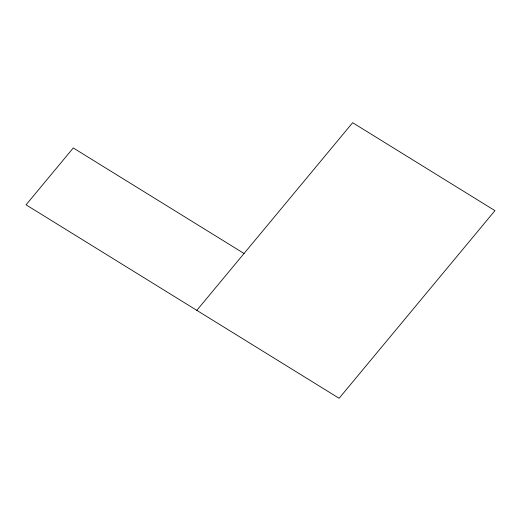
<?xml version="1.0" encoding="UTF-8"?>
<svg xmlns="http://www.w3.org/2000/svg" width="521" height="521" viewBox="0 0 521 521"><rect width="100%" height="100%" fill="white"/><g stroke="black" fill="none" stroke-linecap="round" stroke-linejoin="round"><path stroke-width="0.78" d="M196.814 310.353L352.645 122.709L494.95 210.647L339.112 398.291L26.05 204.825L73.272 147.964L244.036 253.493"/></g></svg>
